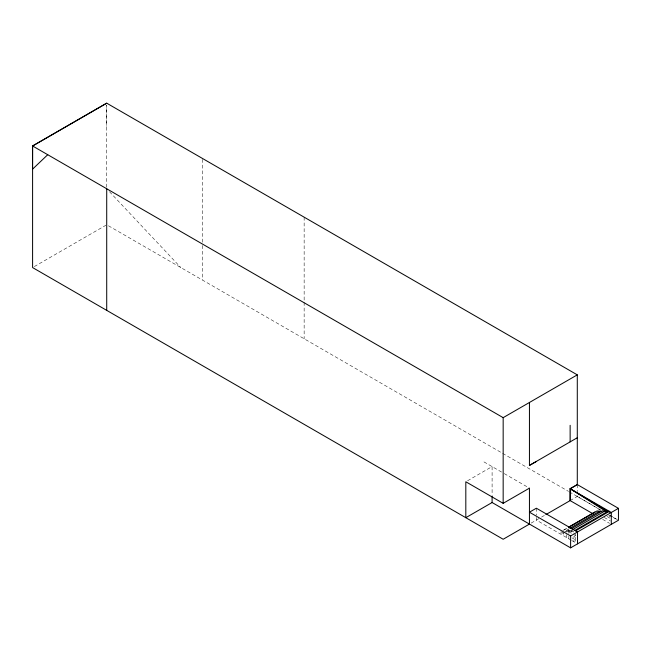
<?xml version="1.0" encoding="UTF-8"?>
<svg xmlns="http://www.w3.org/2000/svg" width="651" height="651" viewBox="0 0 651 651"><rect width="100%" height="100%" fill="white"/><g stroke="black" fill="none" stroke-linecap="round" stroke-linejoin="round"><path stroke-width="0.49" stroke-dasharray="3.25 2.44" d="M34.34 266.568L105.844 225.287M467.564 480.755L492.099 466.588L492.099 495.533M531.175 523.087L540.696 517.594M541.559 517.089L545.025 515.087M570.138 500.595L577.291 496.461L577.291 492.506M562.798 530.516L567.127 528.018M566.907 528.335L563.44 530.337L565.629 531.598M598.082 510.335L599.18 509.7M568.958 528.848L566.362 530.345L571.285 533.185L571.285 530.435L573.938 531.965M565.393 531.851L561.064 534.349L561.064 531.517M566.028 531.395L570.593 528.848M568.852 533.462L568.852 530.199L570.585 529.198M566.362 532.022L571.513 529.051M568.852 531.777L571.448 530.28M571.285 531.607L573.018 530.606M108.465 225.791L501.758 452.852M502.637 453.365L568.51 491.391M569.381 491.896L600.938 510.115M609.694 515.169L618.45 520.23M608.693 515.787L610.426 516.796M607.001 516.495L610.435 518.481M604.25 517.455L610.418 521.012M602.631 519.352L609.564 523.355M483.97 461.901L503.386 473.114M504.256 473.611L529.442 488.152M568.852 530.199L573.938 533.136M573.938 534.723L575.59 535.667M575.59 537.352L573.938 536.4L573.938 541.787M561.854 531.973L563.44 532.884L563.44 535.724M571.952 537.799L575.59 539.899M571.285 540.249L536.367 520.092L536.367 516.129M571.952 540.631L575.59 542.731L575.59 534.089M577.291 496.461L600.8 510.189M609.507 515.275L612.119 516.804M612.99 517.309L618.222 520.361M109.49 191.711L180.84 267.577M577.291 484.58L577.291 491.513M568.852 536.009L568.852 538.849M566.362 534.577L566.362 537.409M536.367 508.211L536.367 515.136M304.147 217.165L304.147 301.275M304.147 302.284L304.147 338.764M202.249 159.349L202.249 244.467M202.249 245.484L202.249 279.938M106.715 187.285L106.715 105.202L106.674 126.375"/><path stroke-width="0.98" d="M106.715 103.175L32.591 145.97L32.591 267.577L503.166 539.256L529.442 524.088L529.442 488.152L503.166 503.329L465.815 481.764L465.815 517.691L492.099 502.523L570.61 547.849L618.45 520.23L618.45 508.35L577.291 484.58L577.291 374.862L106.715 103.175L32.591 145.97L32.55 169.17L47.735 154.71M577.144 484.726L570.227 488.722L570.138 500.595L545.888 514.591M32.591 145.97L503.166 417.657L577.291 374.862M529.442 465.416L577.291 437.749M577.291 484.58L570.138 488.714L570.138 500.595L593.134 513.867M568.86 527.017L594.835 512.02M568.632 527.334L597.211 510.84L599.4 512.109M569.82 528.343L600.132 510.848L601.793 511.808M571.448 528.702L602.623 510.701L604.242 511.637M573.018 529.434L605.625 510.612M574.809 530.41L607.684 511.426L609.352 511.36L609.352 512.37M575.59 530.85L609.352 511.36M577.527 543.854L577.527 531.973L536.367 508.211L529.442 512.207L570.61 535.968L618.45 508.35M570.227 488.722L607.049 512.085M605.056 510.937L607.684 511.426L570.138 488.714L611.297 512.475L611.297 524.356M570.61 535.968L570.61 547.849M570.138 425.315L570.138 441.874M536.53 461.396L529.442 465.408L529.442 402.481M503.166 417.657L503.166 503.329M492.099 496.534L492.099 502.523M106.715 188.766L106.715 310.372"/></g></svg>
